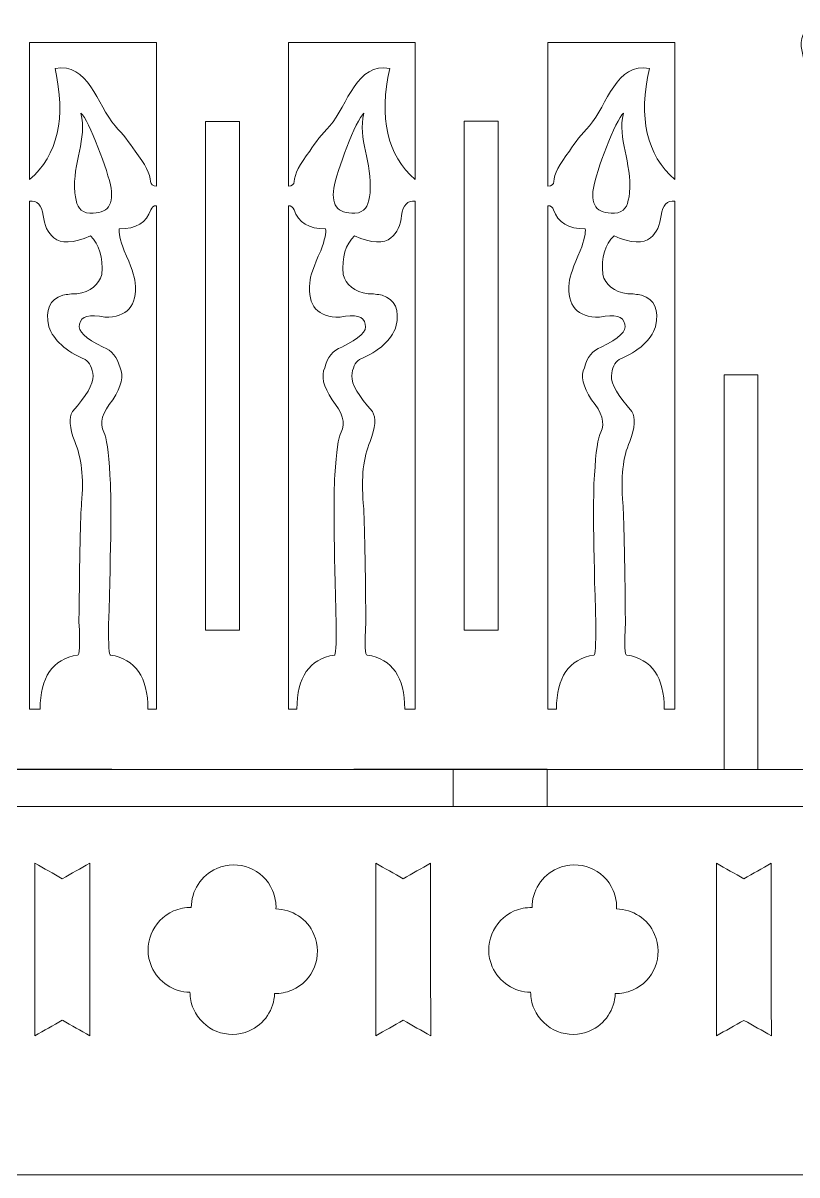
# Model space of a CAD drawing. Header units: inches. Extents: x -28.6 to 20.8, y -14.2 to 28.3.
# Drawn here: x -9.543 to -6.891, y 9.091 to 13.036 of the extents above; entities that cross this region are included whole.
import ezdxf

# ---------------------------------------------------------------- set-up
doc = ezdxf.new("R2010")
doc.units = ezdxf.units.IN
doc.header["$MEASUREMENT"] = 0
doc.layers.add('Layer 1', color=7, linetype='Continuous')

msp = doc.modelspace()

# ---------------------------------------------------------------- linework, layer by layer
at = {"layer": 'Layer 1', "color": 1, "lineweight": 9}
msp.add_lwpolyline([(-12.177, 10.3529), (-5.542, 10.3529), (-5.542, 10.4799), (-12.177, 10.4799), (-12.177, 10.3529)], close=True, dxfattribs=at)
for points, knots in [([(-8.0094, 13.3031), (-8.0094, 13.3031), (-8.0094, 13.1761), (-8.0094, 13.1761), (-8.0094, 13.1761), (-8.0094, 13.1761), (-6.8167, 13.1761), (-6.8167, 13.1761), (-6.8167, 13.1761), (-6.8155, 13.1255), (-6.8143, 13.0741), (-6.8131, 13.0235), (-6.8131, 13.0235), (-6.8594, 13.019), (-6.8805, 12.9961), (-6.8763, 12.955), (-6.8763, 12.955), (-6.862, 12.864), (-6.8309, 12.7697), (-6.7829, 12.6722), (-6.7829, 12.6722), (-6.5274, 12.0845), (-6.2718, 11.4968), (-6.0162, 10.9091), (-6.0162, 10.9091), (-5.9872, 10.8192), (-5.9287, 10.774), (-5.8407, 10.7735), (-5.8407, 10.7735), (-5.8407, 10.7504), (-5.8407, 10.7272), (-5.8407, 10.704), (-5.8407, 10.704), (-5.7351, 10.6691), (-5.6825, 10.5944), (-5.6829, 10.4799)], [0, 0, 0, 0, 0.111111, 0.111111, 0.111111, 0.111111, 0.222222, 0.222222, 0.222222, 0.222222, 0.333333, 0.333333, 0.333333, 0.333333, 0.444444, 0.444444, 0.444444, 0.444444, 0.555556, 0.555556, 0.555556, 0.555556, 0.666667, 0.666667, 0.666667, 0.666667, 0.777778, 0.777778, 0.777778, 0.777778, 0.888889, 0.888889, 0.888889, 0.888889, 1, 1, 1, 1]), ([(-9.5201, 12.4999), (-9.5201, 12.4999), (-9.5201, 12.9687), (-9.5201, 12.9687), (-9.5201, 12.9687), (-9.5201, 12.9687), (-9.0855, 12.9687), (-9.0855, 12.9687), (-9.0855, 12.9687), (-9.0855, 12.9687), (-9.0855, 12.4776), (-9.0855, 12.4776)], [0, 0, 0, 0, 0.333333, 0.333333, 0.333333, 0.333333, 0.666667, 0.666667, 0.666667, 0.666667, 1, 1, 1, 1]), ([(-8.1988, 12.4999), (-8.1988, 12.4999), (-8.1988, 12.9687), (-8.1988, 12.9687), (-8.1988, 12.9687), (-8.1988, 12.9687), (-8.6334, 12.9687), (-8.6334, 12.9687), (-8.6334, 12.9687), (-8.6334, 12.9687), (-8.6334, 12.4776), (-8.6334, 12.4776)], [0, 0, 0, 0, 0.333333, 0.333333, 0.333333, 0.333333, 0.666667, 0.666667, 0.666667, 0.666667, 1, 1, 1, 1]), ([(-7.3095, 12.4999), (-7.3095, 12.4999), (-7.3095, 12.9687), (-7.3095, 12.9687), (-7.3095, 12.9687), (-7.3095, 12.9687), (-7.7441, 12.9687), (-7.7441, 12.9687), (-7.7441, 12.9687), (-7.7441, 12.9687), (-7.7441, 12.4776), (-7.7441, 12.4776)], [0, 0, 0, 0, 0.333333, 0.333333, 0.333333, 0.333333, 0.666667, 0.666667, 0.666667, 0.666667, 1, 1, 1, 1]), ([(-9.0855, 12.4776), (-9.098, 12.4777), (-9.1048, 12.4828), (-9.1058, 12.4927), (-9.1058, 12.4927), (-9.1061, 12.5175), (-9.1238, 12.5524), (-9.159, 12.5974), (-9.159, 12.5974), (-9.1779, 12.6271), (-9.2007, 12.6557), (-9.2272, 12.6833), (-9.2272, 12.6833), (-9.2893, 12.7569), (-9.3194, 12.9024), (-9.4331, 12.8806)], [0, 0, 0, 0, 0.25, 0.25, 0.25, 0.25, 0.5, 0.5, 0.5, 0.5, 0.75, 0.75, 0.75, 0.75, 1, 1, 1, 1]), ([(-8.6334, 12.4776), (-8.6209, 12.4777), (-8.6141, 12.4828), (-8.6131, 12.4927), (-8.6131, 12.4927), (-8.6128, 12.5175), (-8.595, 12.5524), (-8.5599, 12.5974), (-8.5599, 12.5974), (-8.541, 12.6271), (-8.5182, 12.6557), (-8.4916, 12.6833), (-8.4916, 12.6833), (-8.4296, 12.7569), (-8.3995, 12.9024), (-8.2858, 12.8806)], [0, 0, 0, 0, 0.25, 0.25, 0.25, 0.25, 0.5, 0.5, 0.5, 0.5, 0.75, 0.75, 0.75, 0.75, 1, 1, 1, 1]), ([(-7.7441, 12.4776), (-7.7316, 12.4777), (-7.7248, 12.4828), (-7.7238, 12.4927), (-7.7238, 12.4927), (-7.7235, 12.5175), (-7.7057, 12.5524), (-7.6705, 12.5974), (-7.6705, 12.5974), (-7.6517, 12.6271), (-7.6289, 12.6557), (-7.6023, 12.6833), (-7.6023, 12.6833), (-7.5403, 12.7569), (-7.5102, 12.9024), (-7.3965, 12.8806)], [0, 0, 0, 0, 0.25, 0.25, 0.25, 0.25, 0.5, 0.5, 0.5, 0.5, 0.75, 0.75, 0.75, 0.75, 1, 1, 1, 1]), ([(-9.3253, 12.3864), (-9.354, 12.3942), (-9.36, 12.4166), (-9.3652, 12.4544), (-9.3652, 12.4544), (-9.3737, 12.5598), (-9.3217, 12.6391), (-9.3443, 12.7267), (-9.3443, 12.7267), (-9.3172, 12.7063), (-9.2501, 12.5248), (-9.241, 12.4705), (-9.241, 12.4705), (-9.2311, 12.4059), (-9.2592, 12.3779), (-9.3253, 12.3864)], [0, 0, 0, 0, 0.25, 0.25, 0.25, 0.25, 0.5, 0.5, 0.5, 0.5, 0.75, 0.75, 0.75, 0.75, 1, 1, 1, 1]), ([(-8.3936, 12.3864), (-8.3649, 12.3942), (-8.3589, 12.4166), (-8.3537, 12.4544), (-8.3537, 12.4544), (-8.3451, 12.5598), (-8.3972, 12.6391), (-8.3745, 12.7267), (-8.3745, 12.7267), (-8.4017, 12.7063), (-8.4688, 12.5248), (-8.4778, 12.4705), (-8.4778, 12.4705), (-8.4878, 12.4059), (-8.4597, 12.3779), (-8.3936, 12.3864)], [0, 0, 0, 0, 0.25, 0.25, 0.25, 0.25, 0.5, 0.5, 0.5, 0.5, 0.75, 0.75, 0.75, 0.75, 1, 1, 1, 1]), ([(-7.5043, 12.3864), (-7.4756, 12.3942), (-7.4695, 12.4166), (-7.4644, 12.4544), (-7.4644, 12.4544), (-7.4558, 12.5598), (-7.5079, 12.6391), (-7.4852, 12.7267), (-7.4852, 12.7267), (-7.5124, 12.7063), (-7.5795, 12.5248), (-7.5885, 12.4705), (-7.5885, 12.4705), (-7.5985, 12.4059), (-7.5704, 12.3779), (-7.5043, 12.3864)], [0, 0, 0, 0, 0.25, 0.25, 0.25, 0.25, 0.5, 0.5, 0.5, 0.5, 0.75, 0.75, 0.75, 0.75, 1, 1, 1, 1]), ([(-8.8594, 10.9561), (-8.8594, 10.9561), (-8.9179, 10.9561), (-8.9179, 10.9561), (-8.9179, 10.9561), (-8.9179, 10.9561), (-8.9179, 12.6991), (-8.9179, 12.6991), (-8.9179, 12.6991), (-8.9179, 12.6991), (-8.8594, 12.6991), (-8.8594, 12.6991)], [0, 0, 0, 0, 0.333333, 0.333333, 0.333333, 0.333333, 0.666667, 0.666667, 0.666667, 0.666667, 1, 1, 1, 1]), ([(-8.8594, 10.9561), (-8.8594, 10.9561), (-8.8009, 10.9561), (-8.8009, 10.9561), (-8.8009, 10.9561), (-8.8009, 10.9561), (-8.8009, 12.6991), (-8.8009, 12.6991), (-8.8009, 12.6991), (-8.8009, 12.6991), (-8.8594, 12.6991), (-8.8594, 12.6991)], [0, 0, 0, 0, 0.333333, 0.333333, 0.333333, 0.333333, 0.666667, 0.666667, 0.666667, 0.666667, 1, 1, 1, 1]), ([(-7.9728, 10.9569), (-7.9728, 10.9569), (-8.0313, 10.9569), (-8.0313, 10.9569), (-8.0313, 10.9569), (-8.0313, 10.9569), (-8.0313, 12.6999), (-8.0313, 12.6999), (-8.0313, 12.6999), (-8.0313, 12.6999), (-7.9728, 12.6999), (-7.9728, 12.6999)], [0, 0, 0, 0, 0.333333, 0.333333, 0.333333, 0.333333, 0.666667, 0.666667, 0.666667, 0.666667, 1, 1, 1, 1]), ([(-7.9728, 10.9569), (-7.9728, 10.9569), (-7.9143, 10.9569), (-7.9143, 10.9569), (-7.9143, 10.9569), (-7.9143, 10.9569), (-7.9143, 12.6999), (-7.9143, 12.6999), (-7.9143, 12.6999), (-7.9143, 12.6999), (-7.9728, 12.6999), (-7.9728, 12.6999)], [0, 0, 0, 0, 0.333333, 0.333333, 0.333333, 0.333333, 0.666667, 0.666667, 0.666667, 0.666667, 1, 1, 1, 1]), ([(-9.3558, 10.8714), (-9.3483, 10.8675), (-9.3467, 10.9053), (-9.3509, 10.9849), (-9.3509, 10.9849), (-9.3487, 11.2106), (-9.3457, 11.3464), (-9.3422, 11.392), (-9.3422, 11.392), (-9.3344, 11.4785), (-9.3422, 11.5486), (-9.3655, 11.6024), (-9.3655, 11.6024), (-9.3837, 11.6504), (-9.3863, 11.6847), (-9.3733, 11.7052), (-9.3733, 11.7052), (-9.3255, 11.7584), (-9.302, 11.7992), (-9.3028, 11.8276), (-9.3028, 11.8276), (-9.3049, 11.8546), (-9.3138, 11.8732), (-9.3295, 11.8833), (-9.3295, 11.8833), (-9.397, 11.9124), (-9.4384, 11.9499), (-9.454, 11.9959), (-9.454, 11.9959), (-9.4673, 12.0539), (-9.4514, 12.0898), (-9.4064, 12.1035), (-9.4064, 12.1035), (-9.3911, 12.1071), (-9.3752, 12.1088), (-9.3587, 12.1084), (-9.3587, 12.1084), (-9.3107, 12.1163), (-9.2822, 12.1384), (-9.2731, 12.175), (-9.2731, 12.175), (-9.2679, 12.234), (-9.2809, 12.2781), (-9.312, 12.3071), (-9.312, 12.3071), (-9.3711, 12.2813), (-9.4128, 12.279), (-9.437, 12.3001), (-9.437, 12.3001), (-9.4578, 12.318), (-9.4699, 12.3437), (-9.4733, 12.3772), (-9.4733, 12.3772), (-9.4784, 12.4129), (-9.494, 12.4291), (-9.5201, 12.4259)], [0, 0, 0, 0, 0.071429, 0.071429, 0.071429, 0.071429, 0.142857, 0.142857, 0.142857, 0.142857, 0.214286, 0.214286, 0.214286, 0.214286, 0.285714, 0.285714, 0.285714, 0.285714, 0.357143, 0.357143, 0.357143, 0.357143, 0.428571, 0.428571, 0.428571, 0.428571, 0.5, 0.5, 0.5, 0.5, 0.571429, 0.571429, 0.571429, 0.571429, 0.642857, 0.642857, 0.642857, 0.642857, 0.714286, 0.714286, 0.714286, 0.714286, 0.785714, 0.785714, 0.785714, 0.785714, 0.857143, 0.857143, 0.857143, 0.857143, 0.928571, 0.928571, 0.928571, 0.928571, 1, 1, 1, 1]), ([(-8.3631, 10.8714), (-8.3706, 10.8675), (-8.3722, 10.9053), (-8.368, 10.9849), (-8.368, 10.9849), (-8.3702, 11.2106), (-8.3732, 11.3464), (-8.3767, 11.392), (-8.3767, 11.392), (-8.3845, 11.4785), (-8.3767, 11.5486), (-8.3534, 11.6024), (-8.3534, 11.6024), (-8.3352, 11.6504), (-8.3326, 11.6847), (-8.3456, 11.7052), (-8.3456, 11.7052), (-8.3934, 11.7584), (-8.4169, 11.7992), (-8.4161, 11.8276), (-8.4161, 11.8276), (-8.414, 11.8546), (-8.4051, 11.8732), (-8.3894, 11.8833), (-8.3894, 11.8833), (-8.3219, 11.9124), (-8.2804, 11.9499), (-8.2649, 11.9959), (-8.2649, 11.9959), (-8.2516, 12.0539), (-8.2675, 12.0898), (-8.3125, 12.1035), (-8.3125, 12.1035), (-8.3278, 12.1071), (-8.3437, 12.1088), (-8.3602, 12.1084), (-8.3602, 12.1084), (-8.4082, 12.1163), (-8.4367, 12.1384), (-8.4458, 12.175), (-8.4458, 12.175), (-8.4509, 12.234), (-8.438, 12.2781), (-8.4069, 12.3071), (-8.4069, 12.3071), (-8.3478, 12.2813), (-8.3061, 12.279), (-8.2819, 12.3001), (-8.2819, 12.3001), (-8.2611, 12.318), (-8.249, 12.3437), (-8.2456, 12.3772), (-8.2456, 12.3772), (-8.2405, 12.4129), (-8.2249, 12.4291), (-8.1988, 12.4259)], [0, 0, 0, 0, 0.071429, 0.071429, 0.071429, 0.071429, 0.142857, 0.142857, 0.142857, 0.142857, 0.214286, 0.214286, 0.214286, 0.214286, 0.285714, 0.285714, 0.285714, 0.285714, 0.357143, 0.357143, 0.357143, 0.357143, 0.428571, 0.428571, 0.428571, 0.428571, 0.5, 0.5, 0.5, 0.5, 0.571429, 0.571429, 0.571429, 0.571429, 0.642857, 0.642857, 0.642857, 0.642857, 0.714286, 0.714286, 0.714286, 0.714286, 0.785714, 0.785714, 0.785714, 0.785714, 0.857143, 0.857143, 0.857143, 0.857143, 0.928571, 0.928571, 0.928571, 0.928571, 1, 1, 1, 1]), ([(-7.4738, 10.8714), (-7.4812, 10.8675), (-7.4829, 10.9053), (-7.4787, 10.9849), (-7.4787, 10.9849), (-7.4809, 11.2106), (-7.4838, 11.3464), (-7.4874, 11.392), (-7.4874, 11.392), (-7.4952, 11.4785), (-7.4874, 11.5486), (-7.4641, 11.6024), (-7.4641, 11.6024), (-7.4459, 11.6504), (-7.4433, 11.6847), (-7.4563, 11.7052), (-7.4563, 11.7052), (-7.5041, 11.7584), (-7.5276, 11.7992), (-7.5268, 11.8276), (-7.5268, 11.8276), (-7.5247, 11.8546), (-7.5158, 11.8732), (-7.5, 11.8833), (-7.5, 11.8833), (-7.4326, 11.9124), (-7.3911, 11.9499), (-7.3756, 11.9959), (-7.3756, 11.9959), (-7.3623, 12.0539), (-7.3782, 12.0898), (-7.4232, 12.1035), (-7.4232, 12.1035), (-7.4385, 12.1071), (-7.4543, 12.1088), (-7.4709, 12.1084), (-7.4709, 12.1084), (-7.5188, 12.1163), (-7.5474, 12.1384), (-7.5564, 12.175), (-7.5564, 12.175), (-7.5616, 12.234), (-7.5487, 12.2781), (-7.5176, 12.3071), (-7.5176, 12.3071), (-7.4584, 12.2813), (-7.4168, 12.279), (-7.3926, 12.3001), (-7.3926, 12.3001), (-7.3718, 12.318), (-7.3597, 12.3437), (-7.3563, 12.3772), (-7.3563, 12.3772), (-7.3512, 12.4129), (-7.3356, 12.4291), (-7.3095, 12.4259)], [0, 0, 0, 0, 0.071429, 0.071429, 0.071429, 0.071429, 0.142857, 0.142857, 0.142857, 0.142857, 0.214286, 0.214286, 0.214286, 0.214286, 0.285714, 0.285714, 0.285714, 0.285714, 0.357143, 0.357143, 0.357143, 0.357143, 0.428571, 0.428571, 0.428571, 0.428571, 0.5, 0.5, 0.5, 0.5, 0.571429, 0.571429, 0.571429, 0.571429, 0.642857, 0.642857, 0.642857, 0.642857, 0.714286, 0.714286, 0.714286, 0.714286, 0.785714, 0.785714, 0.785714, 0.785714, 0.857143, 0.857143, 0.857143, 0.857143, 0.928571, 0.928571, 0.928571, 0.928571, 1, 1, 1, 1]), ([(-9.4841, 10.6865), (-9.4841, 10.6865), (-9.5201, 10.6865), (-9.5201, 10.6865), (-9.5201, 10.6865), (-9.5201, 10.6865), (-9.5201, 12.4259), (-9.5201, 12.4259)], [0, 0, 0, 0, 0.5, 0.5, 0.5, 0.5, 1, 1, 1, 1]), ([(-9.2449, 11.4879), (-9.2493, 11.5675), (-9.2565, 11.6165), (-9.2663, 11.6347), (-9.2663, 11.6347), (-9.2818, 11.6659), (-9.2706, 11.7023), (-9.2352, 11.7453), (-9.2352, 11.7453), (-9.2052, 11.7924), (-9.1962, 11.828), (-9.2104, 11.8549), (-9.2104, 11.8549), (-9.2188, 11.8911), (-9.2385, 11.9155), (-9.2683, 11.9264), (-9.2683, 11.9264), (-9.3295, 11.9551), (-9.3564, 11.9812), (-9.349, 12.0047), (-9.349, 12.0047), (-9.3441, 12.0321), (-9.3153, 12.0399), (-9.2624, 12.0282), (-9.2624, 12.0282), (-9.1856, 12.0279), (-9.1509, 12.0673), (-9.1584, 12.1466), (-9.1584, 12.1466), (-9.16, 12.1675), (-9.1726, 12.204), (-9.1963, 12.2562), (-9.1963, 12.2562), (-9.2102, 12.2941), (-9.2158, 12.3188), (-9.2128, 12.3306), (-9.2128, 12.3306), (-9.1555, 12.3309), (-9.1195, 12.3528), (-9.1049, 12.3962), (-9.1049, 12.3962), (-9.1015, 12.4057), (-9.095, 12.4103), (-9.0855, 12.4102)], [0, 0, 0, 0, 0.090909, 0.090909, 0.090909, 0.090909, 0.181818, 0.181818, 0.181818, 0.181818, 0.272727, 0.272727, 0.272727, 0.272727, 0.363636, 0.363636, 0.363636, 0.363636, 0.454545, 0.454545, 0.454545, 0.454545, 0.545455, 0.545455, 0.545455, 0.545455, 0.636364, 0.636364, 0.636364, 0.636364, 0.727273, 0.727273, 0.727273, 0.727273, 0.818182, 0.818182, 0.818182, 0.818182, 0.909091, 0.909091, 0.909091, 0.909091, 1, 1, 1, 1]), ([(-9.0855, 12.4102), (-9.0855, 12.4102), (-9.0855, 10.6865), (-9.0855, 10.6865), (-9.0855, 10.6865), (-9.0855, 10.6865), (-9.1146, 10.6865), (-9.1146, 10.6865)], [0, 0, 0, 0, 0.5, 0.5, 0.5, 0.5, 1, 1, 1, 1]), ([(-8.474, 11.4879), (-8.4696, 11.5675), (-8.4624, 11.6165), (-8.4526, 11.6347), (-8.4526, 11.6347), (-8.4371, 11.6659), (-8.4483, 11.7023), (-8.4837, 11.7453), (-8.4837, 11.7453), (-8.5136, 11.7924), (-8.5227, 11.828), (-8.5085, 11.8549), (-8.5085, 11.8549), (-8.5001, 11.8911), (-8.4804, 11.9155), (-8.4506, 11.9264), (-8.4506, 11.9264), (-8.3894, 11.9551), (-8.3625, 11.9812), (-8.3699, 12.0047), (-8.3699, 12.0047), (-8.3748, 12.0321), (-8.4036, 12.0399), (-8.4565, 12.0282), (-8.4565, 12.0282), (-8.5333, 12.0279), (-8.568, 12.0673), (-8.5605, 12.1466), (-8.5605, 12.1466), (-8.5589, 12.1675), (-8.5462, 12.204), (-8.5226, 12.2562), (-8.5226, 12.2562), (-8.5086, 12.2941), (-8.5031, 12.3188), (-8.506, 12.3306), (-8.506, 12.3306), (-8.5634, 12.3309), (-8.5994, 12.3528), (-8.614, 12.3962), (-8.614, 12.3962), (-8.6174, 12.4057), (-8.6239, 12.4103), (-8.6334, 12.4102)], [0, 0, 0, 0, 0.090909, 0.090909, 0.090909, 0.090909, 0.181818, 0.181818, 0.181818, 0.181818, 0.272727, 0.272727, 0.272727, 0.272727, 0.363636, 0.363636, 0.363636, 0.363636, 0.454545, 0.454545, 0.454545, 0.454545, 0.545455, 0.545455, 0.545455, 0.545455, 0.636364, 0.636364, 0.636364, 0.636364, 0.727273, 0.727273, 0.727273, 0.727273, 0.818182, 0.818182, 0.818182, 0.818182, 0.909091, 0.909091, 0.909091, 0.909091, 1, 1, 1, 1]), ([(-8.6334, 12.4102), (-8.6334, 12.4102), (-8.6334, 10.6865), (-8.6334, 10.6865), (-8.6334, 10.6865), (-8.6334, 10.6865), (-8.6043, 10.6865), (-8.6043, 10.6865)], [0, 0, 0, 0, 0.5, 0.5, 0.5, 0.5, 1, 1, 1, 1]), ([(-8.2347, 10.6865), (-8.2347, 10.6865), (-8.1988, 10.6865), (-8.1988, 10.6865), (-8.1988, 10.6865), (-8.1988, 10.6865), (-8.1988, 12.4259), (-8.1988, 12.4259)], [0, 0, 0, 0, 0.5, 0.5, 0.5, 0.5, 1, 1, 1, 1]), ([(-7.5846, 11.4879), (-7.5803, 11.5675), (-7.5731, 11.6165), (-7.5633, 11.6347), (-7.5633, 11.6347), (-7.5477, 11.6659), (-7.559, 11.7023), (-7.5944, 11.7453), (-7.5944, 11.7453), (-7.6243, 11.7924), (-7.6334, 11.828), (-7.6192, 11.8549), (-7.6192, 11.8549), (-7.6108, 11.8911), (-7.5911, 11.9155), (-7.5613, 11.9264), (-7.5613, 11.9264), (-7.5001, 11.9551), (-7.4731, 11.9812), (-7.4806, 12.0047), (-7.4806, 12.0047), (-7.4855, 12.0321), (-7.5143, 12.0399), (-7.5671, 12.0282), (-7.5671, 12.0282), (-7.644, 12.0279), (-7.6786, 12.0673), (-7.6712, 12.1466), (-7.6712, 12.1466), (-7.6696, 12.1675), (-7.6569, 12.204), (-7.6333, 12.2562), (-7.6333, 12.2562), (-7.6193, 12.2941), (-7.6138, 12.3188), (-7.6167, 12.3306), (-7.6167, 12.3306), (-7.6741, 12.3309), (-7.7101, 12.3528), (-7.7247, 12.3962), (-7.7247, 12.3962), (-7.7281, 12.4057), (-7.7346, 12.4103), (-7.7441, 12.4102)], [0, 0, 0, 0, 0.090909, 0.090909, 0.090909, 0.090909, 0.181818, 0.181818, 0.181818, 0.181818, 0.272727, 0.272727, 0.272727, 0.272727, 0.363636, 0.363636, 0.363636, 0.363636, 0.454545, 0.454545, 0.454545, 0.454545, 0.545455, 0.545455, 0.545455, 0.545455, 0.636364, 0.636364, 0.636364, 0.636364, 0.727273, 0.727273, 0.727273, 0.727273, 0.818182, 0.818182, 0.818182, 0.818182, 0.909091, 0.909091, 0.909091, 0.909091, 1, 1, 1, 1]), ([(-7.7441, 12.4102), (-7.7441, 12.4102), (-7.7441, 10.6865), (-7.7441, 10.6865), (-7.7441, 10.6865), (-7.7441, 10.6865), (-7.715, 10.6865), (-7.715, 10.6865)], [0, 0, 0, 0, 0.5, 0.5, 0.5, 0.5, 1, 1, 1, 1]), ([(-7.3454, 10.6865), (-7.3454, 10.6865), (-7.3095, 10.6865), (-7.3095, 10.6865), (-7.3095, 10.6865), (-7.3095, 10.6865), (-7.3095, 12.4259), (-7.3095, 12.4259)], [0, 0, 0, 0, 0.5, 0.5, 0.5, 0.5, 1, 1, 1, 1]), ([(-7.0251, 10.4796), (-7.0251, 10.4796), (-7.0255, 11.8316), (-7.0255, 11.8316), (-7.0255, 11.8316), (-7.0255, 11.8316), (-7.1401, 11.8316), (-7.1401, 11.8316), (-7.1401, 11.8316), (-7.1401, 11.8316), (-7.1398, 10.4796), (-7.1398, 10.4796)], [0, 0, 0, 0, 0.333333, 0.333333, 0.333333, 0.333333, 0.666667, 0.666667, 0.666667, 0.666667, 1, 1, 1, 1]), ([(-9.243, 10.8714), (-9.2476, 10.8693), (-9.2498, 10.9043), (-9.2496, 10.9765), (-9.2496, 10.9765), (-9.241, 11.2504), (-9.2395, 11.4209), (-9.2449, 11.4879)], [0, 0, 0, 0, 0.5, 0.5, 0.5, 0.5, 1, 1, 1, 1]), ([(-8.4759, 10.8714), (-8.4712, 10.8693), (-8.469, 10.9043), (-8.4693, 10.9765), (-8.4693, 10.9765), (-8.4778, 11.2504), (-8.4794, 11.4209), (-8.474, 11.4879)], [0, 0, 0, 0, 0.5, 0.5, 0.5, 0.5, 1, 1, 1, 1]), ([(-7.5866, 10.8714), (-7.5819, 10.8693), (-7.5797, 10.9043), (-7.58, 10.9765), (-7.58, 10.9765), (-7.5885, 11.2504), (-7.5901, 11.4209), (-7.5846, 11.4879)], [0, 0, 0, 0, 0.5, 0.5, 0.5, 0.5, 1, 1, 1, 1]), ([(-7.1398, 10.48), (-7.1398, 10.48), (-8.0694, 10.4799), (-8.0694, 10.4799), (-8.0694, 10.4799), (-8.0694, 10.4799), (-8.0694, 10.3521), (-8.0694, 10.3521)], [0, 0, 0, 0, 0.5, 0.5, 0.5, 0.5, 1, 1, 1, 1]), ([(-8.676, 10.0018), (-8.6751, 10.0229), (-8.6789, 10.0445), (-8.6878, 10.0652), (-8.6878, 10.0652), (-8.7196, 10.1387), (-8.8049, 10.1726), (-8.8784, 10.1408), (-8.8784, 10.1408), (-8.9335, 10.117), (-8.9663, 10.0632), (-8.966, 10.0068)], [0, 0, 0, 0, 0.333333, 0.333333, 0.333333, 0.333333, 0.666667, 0.666667, 0.666667, 0.666667, 1, 1, 1, 1]), ([(-7.5088, 10.0018), (-7.5079, 10.0229), (-7.5116, 10.0445), (-7.5206, 10.0652), (-7.5206, 10.0652), (-7.5523, 10.1387), (-7.6377, 10.1725), (-7.7112, 10.1408), (-7.7112, 10.1408), (-7.7662, 10.117), (-7.799, 10.0632), (-7.7987, 10.0068)], [0, 0, 0, 0, 0.333333, 0.333333, 0.333333, 0.333333, 0.666667, 0.666667, 0.666667, 0.666667, 1, 1, 1, 1]), ([(-8.966, 10.0068), (-8.9862, 10.0072), (-9.0069, 10.0034), (-9.0267, 9.9949), (-9.0267, 9.9949), (-9.1002, 9.9631), (-9.1341, 9.8778), (-9.1023, 9.8043), (-9.1023, 9.8043), (-9.0789, 9.75), (-9.0263, 9.7174), (-8.9707, 9.7167)], [0, 0, 0, 0, 0.333333, 0.333333, 0.333333, 0.333333, 0.666667, 0.666667, 0.666667, 0.666667, 1, 1, 1, 1]), ([(-8.6807, 9.712), (-8.6609, 9.7118), (-8.6407, 9.7156), (-8.6213, 9.724), (-8.6213, 9.724), (-8.5478, 9.7557), (-8.514, 9.8411), (-8.5457, 9.9146), (-8.5457, 9.9146), (-8.569, 9.9684), (-8.621, 10.001), (-8.6761, 10.0021)], [0, 0, 0, 0, 0.333333, 0.333333, 0.333333, 0.333333, 0.666667, 0.666667, 0.666667, 0.666667, 1, 1, 1, 1]), ([(-7.7987, 10.0067), (-7.819, 10.0072), (-7.8396, 10.0034), (-7.8595, 9.9949), (-7.8595, 9.9949), (-7.933, 9.9631), (-7.9668, 9.8777), (-7.9351, 9.8042), (-7.9351, 9.8042), (-7.9116, 9.75), (-7.859, 9.7173), (-7.8035, 9.7167)], [0, 0, 0, 0, 0.333333, 0.333333, 0.333333, 0.333333, 0.666667, 0.666667, 0.666667, 0.666667, 1, 1, 1, 1]), ([(-7.5135, 9.712), (-7.4936, 9.7117), (-7.4734, 9.7155), (-7.4541, 9.7239), (-7.4541, 9.7239), (-7.3806, 9.7557), (-7.3467, 9.841), (-7.3785, 9.9145), (-7.3785, 9.9145), (-7.4017, 9.9684), (-7.4538, 10.001), (-7.5088, 10.002)], [0, 0, 0, 0, 0.333333, 0.333333, 0.333333, 0.333333, 0.666667, 0.666667, 0.666667, 0.666667, 1, 1, 1, 1]), ([(-8.9707, 9.7169), (-8.9706, 9.6978), (-8.9668, 9.6784), (-8.9588, 9.6598), (-8.9588, 9.6598), (-8.927, 9.5863), (-8.8416, 9.5525), (-8.7681, 9.5842), (-8.7681, 9.5842), (-8.7151, 9.6071), (-8.6827, 9.658), (-8.6807, 9.7121)], [0, 0, 0, 0, 0.333333, 0.333333, 0.333333, 0.333333, 0.666667, 0.666667, 0.666667, 0.666667, 1, 1, 1, 1]), ([(-7.8034, 9.7168), (-7.8034, 9.6978), (-7.7995, 9.6784), (-7.7915, 9.6598), (-7.7915, 9.6598), (-7.7597, 9.5863), (-7.6744, 9.5524), (-7.6009, 9.5842), (-7.6009, 9.5842), (-7.5478, 9.6071), (-7.5154, 9.6579), (-7.5134, 9.7121)], [0, 0, 0, 0, 0.333333, 0.333333, 0.333333, 0.333333, 0.666667, 0.666667, 0.666667, 0.666667, 1, 1, 1, 1])]:
    msp.add_open_spline(points, degree=3, knots=knots, dxfattribs=at)
for points in [[(-9.5201, 12.4999), (-9.4234, 12.5844), (-9.3944, 12.7113), (-9.4331, 12.8806)], [(-8.1988, 12.4999), (-8.2955, 12.5844), (-8.3245, 12.7113), (-8.2858, 12.8806)], [(-7.3095, 12.4999), (-7.4062, 12.5844), (-7.4352, 12.7113), (-7.3965, 12.8806)], [(-9.4841, 10.6865), (-9.4841, 10.7957), (-9.4414, 10.8573), (-9.3558, 10.8714)], [(-9.1146, 10.6865), (-9.1146, 10.7957), (-9.1574, 10.8573), (-9.243, 10.8714)], [(-8.6043, 10.6865), (-8.6043, 10.7957), (-8.5615, 10.8573), (-8.4759, 10.8714)], [(-8.2347, 10.6865), (-8.2347, 10.7957), (-8.2775, 10.8573), (-8.3631, 10.8714)], [(-7.715, 10.6865), (-7.715, 10.7957), (-7.6722, 10.8573), (-7.5866, 10.8714)], [(-7.3454, 10.6865), (-7.3454, 10.7957), (-7.3882, 10.8573), (-7.4738, 10.8714)], [(-9.9014, 10.4802), (-9.6961, 10.4802), (-9.6129, 10.4801), (-9.4077, 10.4801)], [(-8.8952, 10.4799), (-9.1016, 10.48), (-9.2012, 10.48), (-9.4077, 10.4801)], [(-8.8952, 10.4799), (-8.8807, 10.4799), (-8.8384, 10.4798), (-8.8239, 10.4798)], [(-8.7525, 10.4799), (-8.7671, 10.4799), (-8.8093, 10.4798), (-8.8239, 10.4798)], [(-8.7525, 10.4799), (-8.5461, 10.48), (-8.4465, 10.48), (-8.2401, 10.4801)], [(-7.7464, 10.4802), (-7.9516, 10.4802), (-8.0348, 10.4801), (-8.2401, 10.4801)], [(-7.7464, 10.4802), (-7.7464, 10.4375), (-7.7464, 10.3949), (-7.7464, 10.3522)], [(-5.6829, 10.4799), (-5.6829, 10.4799), (-7.0251, 10.4796), (-7.0251, 10.4796)], [(-8.8595, 10.3525), (-8.8595, 10.3525), (-9.6515, 10.3533), (-9.6515, 10.3533)], [(-8.8595, 10.3529), (-8.8595, 10.3529), (-8.0675, 10.3537), (-8.0675, 10.3537)], [(-6.4534, 10.3522), (-7.0472, 10.3522), (-7.1526, 10.3522), (-7.7464, 10.3522)], [(-9.5018, 10.1584), (-9.5019, 9.9614), (-9.502, 9.7645), (-9.5021, 9.5675)], [(-9.408, 10.1054), (-9.4393, 10.123), (-9.4705, 10.1407), (-9.5018, 10.1584)], [(-9.408, 10.1054), (-9.3767, 10.123), (-9.3454, 10.1407), (-9.3141, 10.1584)], [(-9.3141, 10.1584), (-9.314, 9.9614), (-9.3139, 9.7645), (-9.3138, 9.5675)], [(-8.3339, 10.1584), (-8.334, 9.9614), (-8.3341, 9.7645), (-8.3342, 9.5675)], [(-8.2401, 10.1054), (-8.2714, 10.123), (-8.3026, 10.1407), (-8.3339, 10.1584)], [(-8.2401, 10.1054), (-8.2088, 10.123), (-8.1775, 10.1407), (-8.1462, 10.1584)], [(-8.1462, 10.1584), (-8.1461, 9.9614), (-8.146, 9.7645), (-8.1459, 9.5675)], [(-7.0728, 10.1053), (-7.1041, 10.123), (-7.1354, 10.1406), (-7.1667, 10.1583)], [(-7.1667, 10.1583), (-7.1667, 9.9613), (-7.1667, 9.7644), (-7.1667, 9.5674)], [(-7.0728, 10.1053), (-7.0415, 10.123), (-7.0102, 10.1406), (-6.979, 10.1583)], [(-6.979, 10.1583), (-6.9789, 9.9614), (-6.9788, 9.7644), (-6.9787, 9.5675)], [(-9.4082, 9.6205), (-9.4395, 9.6028), (-9.4708, 9.5852), (-9.5021, 9.5675)], [(-9.4077, 9.6205), (-9.3764, 9.6028), (-9.3451, 9.5852), (-9.3138, 9.5675)], [(-8.2404, 9.6205), (-8.2716, 9.6028), (-8.3029, 9.5852), (-8.3342, 9.5675)], [(-8.2398, 9.6205), (-8.2085, 9.6028), (-8.1772, 9.5852), (-8.1459, 9.5675)], [(-7.0729, 9.6204), (-7.1041, 9.6028), (-7.1354, 9.5851), (-7.1667, 9.5674)], [(-7.0725, 9.6204), (-7.0413, 9.6028), (-7.01, 9.5851), (-6.9787, 9.5675)], [(-11.6111, 9.091), (-10.5889, 9.091), (-9.8031, 9.0909), (-9.408, 9.0909)], [(-9.408, 9.0909), (-9.1283, 9.0909), (-9.0035, 9.0909), (-8.824, 9.0909)], [(-8.2401, 9.0909), (-8.5198, 9.0909), (-8.6446, 9.0909), (-8.824, 9.0909)], [(-6.4531, 9.0909), (-7.4752, 9.0909), (-7.845, 9.0909), (-8.2401, 9.0909)]]:
    msp.add_open_spline(points, degree=3, dxfattribs=at)

doc.saveas('drawing.dxf')
